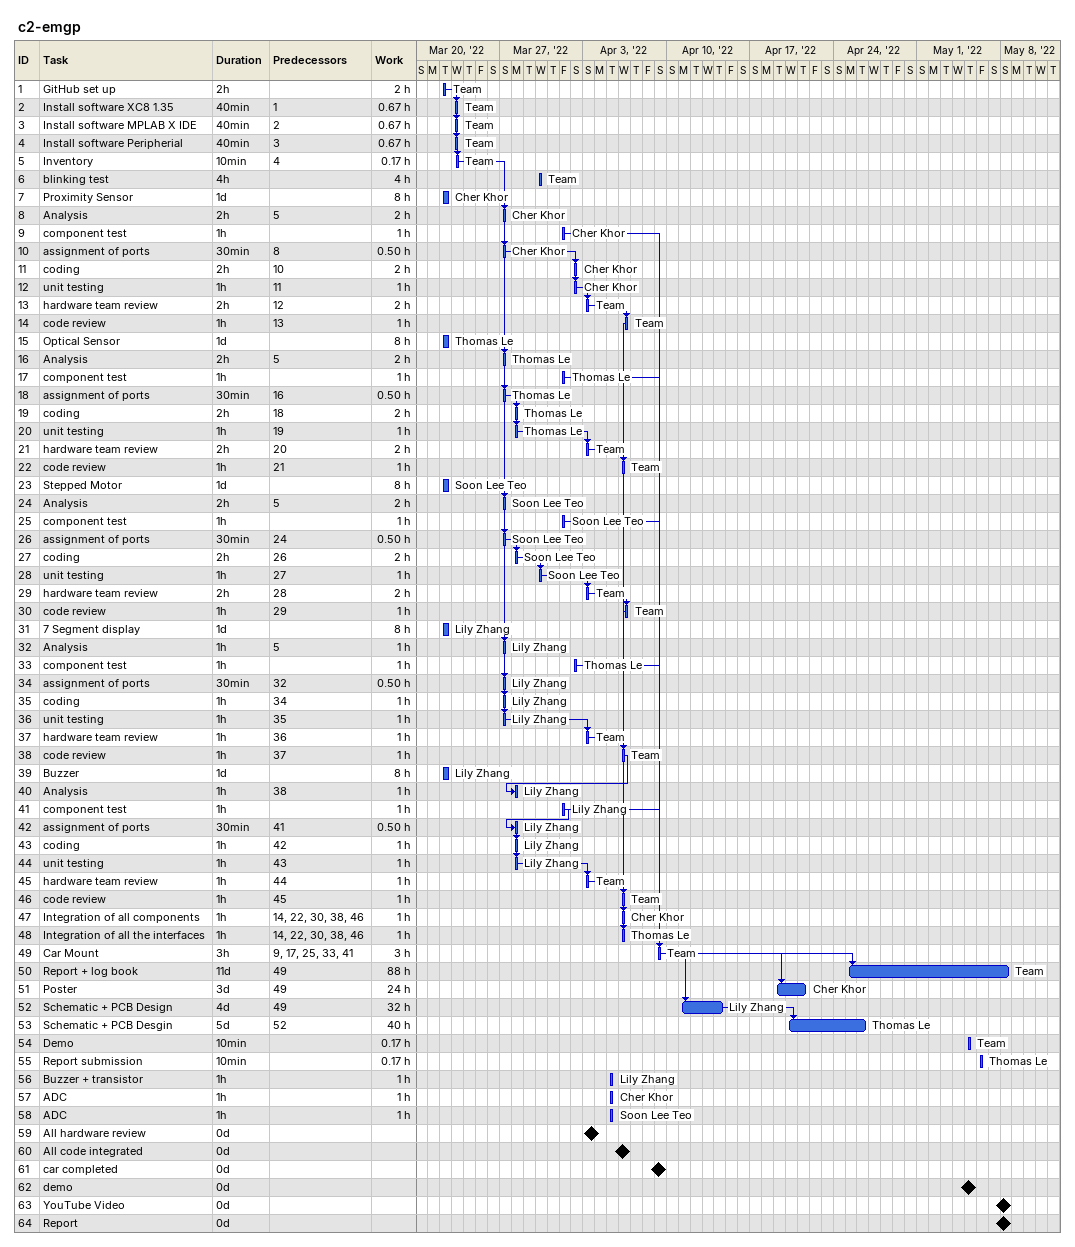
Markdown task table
c2-emgp

| ID | Task | Duration | Start | Finish | Predecessors | Resources | Work (h) |
|---|---|---|---|---|---|---|---|
| 1 | GitHub set up | 2h | 2022-03-22 | 2022-03-22 |  | Team | 2 |
| 2 | Install software XC8 1.35 | 40min | 2022-03-23 | 2022-03-23 | 1 | Team | 0.67 |
| 3 | Install software MPLAB X IDE | 40min | 2022-03-23 | 2022-03-23 | 2 | Team | 0.67 |
| 4 | Install software Peripherial | 40min | 2022-03-23 | 2022-03-23 | 3 | Team | 0.67 |
| 5 | Inventory | 10min | 2022-03-23 | 2022-03-23 | 4 | Team | 0.17 |
| 6 | blinking test | 4h | 2022-03-30 | 2022-03-30 |  | Team | 4 |
| 7 | Proximity Sensor | 1d | 2022-03-22 | 2022-03-22 |  | Cher Khor | 8 |
| 8 | Analysis | 2h | 2022-03-27 | 2022-03-27 | 5 | Cher Khor | 2 |
| 9 | component test | 1h | 2022-04-01 | 2022-04-01 |  | Cher Khor | 1 |
| 10 | assignment of ports | 30min | 2022-03-27 | 2022-03-27 | 8 | Cher Khor | 0.50 |
| 11 | coding | 2h | 2022-04-02 | 2022-04-02 | 10 | Cher Khor | 2 |
| 12 | unit testing | 1h | 2022-04-02 | 2022-04-02 | 11 | Cher Khor | 1 |
| 13 | hardware team review | 2h | 2022-04-03 | 2022-04-03 | 12 | Team | 2 |
| 14 | code review | 1h | 2022-04-06 | 2022-04-06 | 13 | Team | 1 |
| 15 | Optical Sensor | 1d | 2022-03-22 | 2022-03-22 |  | Thomas Le | 8 |
| 16 | Analysis | 2h | 2022-03-27 | 2022-03-27 | 5 | Thomas Le | 2 |
| 17 | component test | 1h | 2022-04-01 | 2022-04-01 |  | Thomas Le | 1 |
| 18 | assignment of ports | 30min | 2022-03-27 | 2022-03-27 | 16 | Thomas Le | 0.50 |
| 19 | coding | 2h | 2022-03-28 | 2022-03-28 | 18 | Thomas Le | 2 |
| 20 | unit testing | 1h | 2022-03-28 | 2022-03-28 | 19 | Thomas Le | 1 |
| 21 | hardware team review | 2h | 2022-04-03 | 2022-04-03 | 20 | Team | 2 |
| 22 | code review | 1h | 2022-04-06 | 2022-04-06 | 21 | Team | 1 |
| 23 | Stepped Motor | 1d | 2022-03-22 | 2022-03-22 |  | Soon Lee Teo | 8 |
| 24 | Analysis | 2h | 2022-03-27 | 2022-03-27 | 5 | Soon Lee Teo | 2 |
| 25 | component test | 1h | 2022-04-01 | 2022-04-01 |  | Soon Lee Teo | 1 |
| 26 | assignment of ports | 30min | 2022-03-27 | 2022-03-27 | 24 | Soon Lee Teo | 0.50 |
| 27 | coding | 2h | 2022-03-28 | 2022-03-28 | 26 | Soon Lee Teo | 2 |
| 28 | unit testing | 1h | 2022-03-30 | 2022-03-30 | 27 | Soon Lee Teo | 1 |
| 29 | hardware team review | 2h | 2022-04-03 | 2022-04-03 | 28 | Team | 2 |
| 30 | code review | 1h | 2022-04-06 | 2022-04-06 | 29 | Team | 1 |
| 31 | 7 Segment display | 1d | 2022-03-22 | 2022-03-22 |  | Lily Zhang | 8 |
| 32 | Analysis | 1h | 2022-03-27 | 2022-03-27 | 5 | Lily Zhang | 1 |
| 33 | component test | 1h | 2022-04-02 | 2022-04-02 |  | Thomas Le | 1 |
| 34 | assignment of ports | 30min | 2022-03-27 | 2022-03-27 | 32 | Lily Zhang | 0.50 |
| 35 | coding | 1h | 2022-03-27 | 2022-03-27 | 34 | Lily Zhang | 1 |
| 36 | unit testing | 1h | 2022-03-27 | 2022-03-27 | 35 | Lily Zhang | 1 |
| 37 | hardware team review | 1h | 2022-04-03 | 2022-04-03 | 36 | Team | 1 |
| 38 | code review | 1h | 2022-04-06 | 2022-04-06 | 37 | Team | 1 |
| 39 | Buzzer | 1d | 2022-03-22 | 2022-03-22 |  | Lily Zhang | 8 |
| 40 | Analysis | 1h | 2022-03-28 | 2022-03-28 | 38 | Lily Zhang | 1 |
| 41 | component test | 1h | 2022-04-01 | 2022-04-01 |  | Lily Zhang | 1 |
| 42 | assignment of ports | 30min | 2022-03-28 | 2022-03-28 | 41 | Lily Zhang | 0.50 |
| 43 | coding | 1h | 2022-03-28 | 2022-03-28 | 42 | Lily Zhang | 1 |
| 44 | unit testing | 1h | 2022-03-28 | 2022-03-28 | 43 | Lily Zhang | 1 |
| 45 | hardware team review | 1h | 2022-04-03 | 2022-04-03 | 44 | Team | 1 |
| 46 | code review | 1h | 2022-04-06 | 2022-04-06 | 45 | Team | 1 |
| 47 | Integration of all components | 1h | 2022-04-06 | 2022-04-06 | 14, 22, 30, 38, 46 | Cher Khor | 1 |
| 48 | Integration of all the interfaces | 1h | 2022-04-06 | 2022-04-06 | 14, 22, 30, 38, 46 | Thomas Le | 1 |
| 49 | Car Mount | 3h | 2022-04-09 | 2022-04-09 | 9, 17, 25, 33, 41 | Team | 3 |
| 50 | Report + log book | 11d | 2022-04-25 | 2022-05-08 | 49 | Team | 88 |
| 51 | Poster | 3d | 2022-04-19 | 2022-04-21 | 49 | Cher Khor | 24 |
| 52 | Schematic + PCB Design | 4d | 2022-04-11 | 2022-04-14 | 49 | Lily Zhang | 32 |
| 53 | Schematic + PCB Desgin | 5d | 2022-04-20 | 2022-04-26 | 52 | Thomas Le | 40 |
| 54 | Demo | 10min | 2022-05-05 | 2022-05-05 |  | Team | 0.17 |
| 55 | Report submission | 10min | 2022-05-06 | 2022-05-06 |  | Thomas Le | 0.17 |
| 56 | Buzzer + transistor | 1h | 2022-04-05 | 2022-04-05 |  | Lily Zhang | 1 |
| 57 | ADC | 1h | 2022-04-05 | 2022-04-05 |  | Cher Khor | 1 |
| 58 | ADC | 1h | 2022-04-05 | 2022-04-05 |  | Soon Lee Teo | 1 |
| 59 | All hardware review | 0d | 2022-04-03 | 2022-04-03 |  |  |  |
| 60 | All code integrated | 0d | 2022-04-06 | 2022-04-06 |  |  |  |
| 61 | car completed | 0d | 2022-04-09 | 2022-04-09 |  |  |  |
| 62 | demo | 0d | 2022-05-05 | 2022-05-05 |  |  |  |
| 63 | YouTube Video | 0d | 2022-05-08 | 2022-05-08 |  |  |  |
| 64 | Report | 0d | 2022-05-08 | 2022-05-08 |  |  |  |
